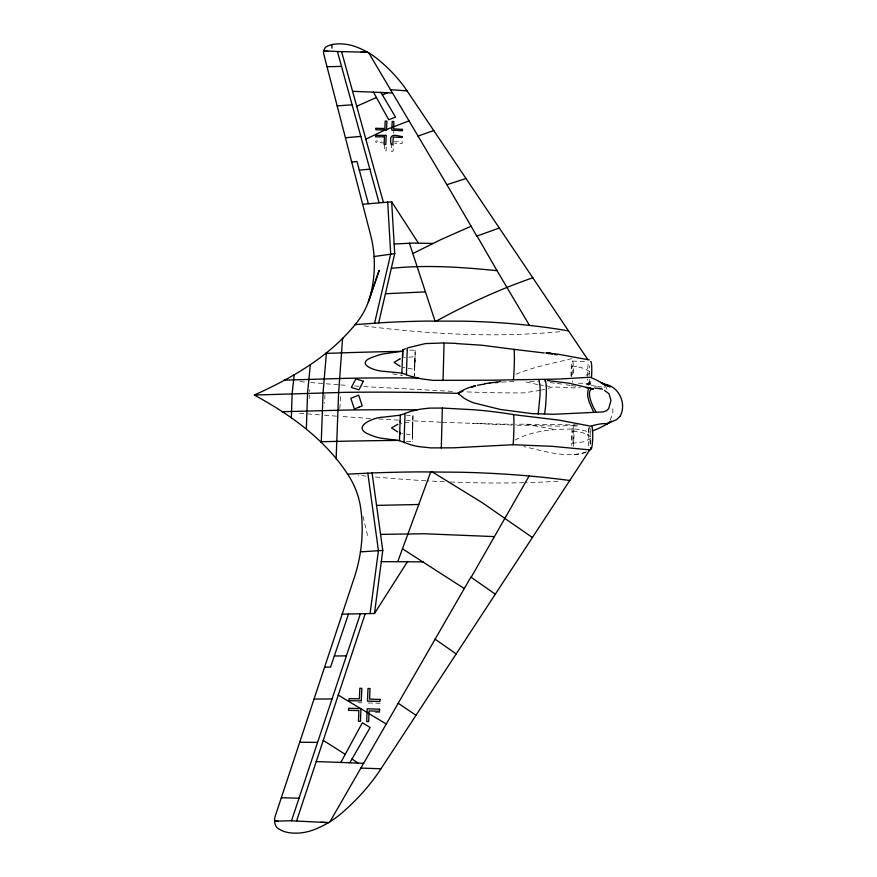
<?xml version="1.0" encoding="UTF-8"?>
<svg xmlns="http://www.w3.org/2000/svg" width="877" height="877" viewBox="0 0 877 877"><rect width="100%" height="100%" fill="white"/><g stroke="black" fill="none" stroke-linecap="round" stroke-linejoin="round"><path stroke-width="0.66" stroke-dasharray="4.38 3.29" d="M412.76 425.652L412.793 421.99L405.24 422.747M412.486 429.741L412.398 435.014L406.15 434.016M414.7 363.911L414.613 369.36L407.246 368.187M412.464 427.559L412.212 441.526L405.854 441.35M412.826 426.047L412.212 441.526M414.909 364.503L415.183 350.263L408.956 350.087M412.53 428.031L412.99 415.49L406.654 415.303M414.744 362.223L414.996 356.632L414.415 375.74L415.183 350.263M412.585 426.354L412.771 422.089M414.81 365.358L414.635 369.338M393.784 133.337L393.861 131.254M386.242 147.095L386.077 151.019L384.367 150.888L384.674 143.62M391.679 143.357L391.372 151.261L393.071 151.293L393.324 145.078M588.938 427.801L588.423 432.295A7.104 5.185 8.7 0 1 590.254 433.797M309.164 398.542L309.175 398.542A21.454 1.929 -88.3 0 0 309.296 395.034M588.445 431.912L588.423 432.295A25.258 6.863 -20.8 0 0 590.068 431.758M412.398 435.014L412.99 415.49M610.074 420.182L612.815 413.451L612.913 405.514M392.677 373.898L402.006 375.301M590.879 438.357L583.358 441.865L572.659 443.291M589.892 373.317L584.51 376.08M516.038 374.249C533.676 366.718 553.091 363.374 571.727 358.627M515.15 440.035C532.69 430.454 554.089 429.05 573.668 429.05A25.937 18.812 5 0 1 586.154 431.254L588.423 432.295L587.294 431.758M586.384 451.819C566.158 458.89 543.883 450.855 523.832 446.568M544.595 389.333L541.526 390.101M586.022 452.389L579.872 454.308L573.92 454.659M548.169 388.314L552.948 386.954L573.273 387.831A25.323 25.148 -28.6 0 0 580.826 387.009M540.32 390.353L523.657 392.907A677.976 372.55 -0.7 0 1 481.637 392.414L464.459 391.844M400.888 423.383L401.918 423.174M404.308 357.772L405.317 357.608M408.814 357.246L414.996 356.632M574.939 425.246L558.539 426.123L514.909 425.137M501.885 382.131L514.547 381.506M577.57 424.939L523.525 424.194A687.886 357.312 -0.5 0 1 515.577 424.205M394.036 141.745L402.302 141.822L402.236 143.389L394.793 143.313M380.19 703.266L367.934 702.992M379.796 712.727L373.734 712.606M529.818 381.484L538.237 381.769M384.367 142.951L375.838 142.447L375.904 140.934L381.188 141.329M361.795 702.817L358.167 702.696M572.988 425.937L579.478 426.123M572.385 361.105L585.123 361.477M578.338 383.15L590.254 383.501L588.511 385.156L587.765 383.907A6.972 6.928 -44.3 0 0 589.53 382.021M512.19 425.049L472.232 423.383M442.326 422.254L481.166 423.657A687.886 357.312 -0.5 0 0 512.924 424.194M452.357 391.372L363.911 386.604M440.988 422.199L406.413 420.543M398.421 420.116L378.436 418.965M370.434 418.461L340.254 416.422M354.637 385.946L361.258 386.417M336.538 416.158L324.534 415.26M338.237 384.74L325.181 383.72M340.704 384.926L348.016 385.474M319.458 414.865L307.652 413.922M322.593 383.512L309.603 382.427M299.474 413.253L304.922 413.692M300.142 381.627L306.895 382.197M550.241 382.635L555.985 383.293M526.112 424.183L553.124 429.182M557.323 383.457L564.382 384.488M537.689 384.597L525.652 381.846M538.982 384.773L544.453 385.617M578.776 367.014L584.751 368.724L589.947 371.782M596.426 386.308L588.511 385.156A12.716 1.458 -88.2 0 0 589.64 380.497M566.114 384.762L570.072 385.354M571.387 385.562L577.022 386.406M545.669 385.814L552.948 386.954M572.297 365.983L578.93 367.035M572.9 430.925L583.523 432.964L590.857 436.856M404.999 367.814L403.003 367.32M401.6 433.205L402.631 433.435M588.314 435.145L587.338 434.597M606.939 389.267L606.051 386.998A24.929 9.483 20 0 1 603.431 387.064M362.979 516.345L367.595 535.803M587.798 384.115L587.776 383.907A24.929 9.483 20 0 0 594.321 385.814M401.885 374.578L401.929 375.378M557.991 481.254A406.226 155.108 0.8 0 1 525.126 482.646M523.81 482.679A406.226 155.108 0.8 0 1 459.131 482.328A696.228 319.546 0.2 0 1 449.791 481.966M444.453 481.736A696.228 319.546 0.2 0 1 427.121 480.848M425.794 480.771A696.228 319.546 0.2 0 1 375.334 476.967M366.071 476.079A696.228 319.546 0.2 0 1 358.145 475.268M590.725 429.138A11.204 1.305 -88.5 0 1 590.89 431.341M590.868 439.805A11.204 1.305 -88.5 0 1 590.429 445.034M588.566 445.954A11.204 1.305 -88.5 0 1 588.423 435.42L588.599 432.668A11.204 1.305 -88.5 0 1 589.497 427.022M573.185 446.459A11.204 1.173 -88.5 0 0 573.777 428.71A11.204 1.173 -88.5 0 0 571.859 432.186L571.694 434.926A11.204 1.173 -88.5 0 0 571.793 445.472M590.122 443.806A11.204 1.315 -88.5 0 1 590.144 435.463L590.331 432.712A11.204 1.315 -88.5 0 1 590.89 428.371M309.384 389.805A21.454 1.929 -88.3 0 1 309.373 391.526M324.928 394.65A21.399 1.677 -88.3 0 1 324.687 401.622A21.377 1.666 -88.4 0 1 324.578 403.168M559.734 331.747A384.926 195.396 0.5 0 1 462.223 334.247A650.274 391.021 -0.4 0 1 361.445 325.51M339.783 408.616A21.355 1.425 -88.3 0 0 340.221 402.927A21.377 1.425 -88.3 0 0 340.495 394.222M571.64 376.781A6.095 0.625 -88.2 0 1 571.804 368.219A6.095 0.625 -88.2 0 1 572.714 367.277A6.095 0.625 -88.2 0 1 572.549 375.838M602.028 386.998A24.929 9.483 20 0 1 597.522 386.461M571.004 376.025A11.006 1.129 -88.2 0 1 572.506 361.028A11.006 1.129 -88.2 0 1 573.141 375.564M572.571 380.925A11.006 1.129 -88.2 0 1 572.264 382.295M589.519 379.412A11.006 1.261 -88.2 0 1 587.93 382.558L587.7 381.067A11.006 1.261 -88.2 0 1 587.535 378.996M587.458 376.496A11.006 1.261 -88.2 0 1 588.61 362.3M590.934 381.462A11.006 1.272 -88.2 0 1 589.629 382.613L589.399 381.122A11.006 1.272 -88.2 0 1 589.234 379.05M589.147 375.652A11.006 1.272 -88.2 0 1 589.673 365.742M587.765 383.907L586.68 384.608L587.776 383.907M573.163 441.175A6.205 0.647 -88.5 0 0 573.065 431.024A6.205 0.647 -88.5 0 0 572.111 439.125A6.205 0.647 -88.5 0 0 573.163 441.175"/><path stroke-width="1.32" d="M331.923 48.147L331.966 44.595M400.329 422.473L400.35 420.587M402.718 357.619L402.729 349.901L401.874 373.098L409.965 376.003L421.311 378.842L433.041 380.366L474.895 380.234A394.409 167.792 2.6 0 0 500.635 380.048L558.813 379.061L589.958 377.253A24.413 9.099 20.1 0 1 601.885 383.194L609.12 386.527L600.592 382.361M291.339 417.803L292.129 393.532L294.19 374.786M342.545 339.235L342.589 338.248L338.643 392.436L336.121 458.748L336.187 457.882M310.272 365.314L307.564 393.071L306.347 428.546M443.049 380.596L444.058 342.984L456.369 343.389M399.967 434.378L400.044 432.361M326.397 353.475L326.419 352.85L323.076 392.71L321.245 442.37L321.289 441.8M441.295 447.972L442.337 408.057L429.27 408.112L420.346 409.153L410.875 411.324L400.318 415.183L382.734 417.222C373.218 417.342 350.066 427.362 370.05 434.784A51.48 50.121 -41.3 0 0 379.938 438.007L399.463 440.649L410.502 444.727A84.017 77.439 -14 0 0 419.184 446.667L431.111 447.906L453.924 447.807L513.078 444.716L552.521 446.349L589.804 449.89A7.235 5.317 8.9 0 0 591.427 448.421M595.943 412.278L595.636 411.499A67.704 18.549 84 0 0 595.143 410.25C591.964 405.426 585.112 389.059 593.334 388.632M513.078 444.716L513.275 442.633A16.97 1.03 -88.4 0 0 513.944 423.81A16.97 1.03 -88.4 0 0 513.198 414.492L500.307 412.585A459.822 402.598 -0.9 0 0 474.391 409.789L442.348 408.057M342.173 614.141L374.479 613.494L382.778 550.427L372.067 472.966M370.061 613.527L378.436 550.613L367.814 473.131M513.396 379.598L513.44 379.324A16.674 0.987 -88.2 0 0 514.35 361.762A16.674 0.987 -88.2 0 0 513.9 349.342L481.901 345.231L456.259 343.565M538.237 414.021L540.013 395.363A16.027 1.261 -88.3 0 0 540.013 385.529L539.004 380.114M362.639 204.275L391.657 201.787L394.727 253.628L378.656 322.9M374.567 323.153L390.703 254.045L387.689 202.028M296.623 820.839L365.249 613.593M291.504 820.784L360.436 613.67M348.52 613.944L330.574 667.068L324.589 667.178M368.252 302.214L379.182 270.269L369.107 299.802M397.862 561.368L430.739 471.892M606.731 424.117L611.269 421.333L606.731 424.117A25.258 6.863 -20.8 0 1 593.367 430.585M405.021 413.286L404.056 442.611M340.835 762.442L362.376 722.769L370.171 727.493L349.824 762.782M620.149 416.224C627.132 403.409 618.438 385.025 603.091 384.038L610.293 386.845L601.885 383.194M529.105 475.992L471.146 577.296M494.244 536.603L424.709 533.753L380.541 534.378M587.842 359.614L405.591 88.698A172.901 150.932 -7.7 0 0 377.055 58.638A75.839 65.347 -3.6 0 0 368.724 52.883L366.948 51.864A75.839 65.347 -3.6 0 0 355.645 46.689A41.778 35.738 -2.7 0 0 336.395 43.938A22.265 18.954 -2.6 0 0 326.178 46.755A9.691 8.222 -2.8 0 0 323.777 54.188L370.522 234.685A149.43 133.425 -12 0 1 373.964 255.251L374.26 260.491A149.43 133.425 -12 0 1 369.875 297.38A84.367 76.058 -8.5 0 1 355.108 324.622C328.776 356.983 291.811 378.13 254.308 395.056C290.331 414.602 324.95 439.256 347.588 474.128A90.671 86.176 -24 0 1 360.184 504.966A162.377 152.291 -29.8 0 1 361.083 547.281L360.228 553.376A162.377 152.291 -29.8 0 1 354.297 577.537L275.214 816.202A12.497 11.829 -68.8 0 0 276.869 827.592A28.404 26.979 -68.2 0 0 288.95 832.679A52.445 50.055 -66.4 0 0 313.045 830.037A92.929 89.005 -60.4 0 0 327.669 823.119L329.982 821.716L470.872 577.11L495.319 594.211M407.619 561.423L374.479 613.494M620.149 416.235L616.52 419.699L606.873 423.734A24.72 6.577 -20.7 0 0 590.649 426.178L559.044 420.127L513.166 414.613M254.308 395.056L345.023 392.337A629.247 145.604 1.5 0 1 457.334 393.345L464.306 389.531A59.483 51.677 7.8 0 1 473.569 386.209L475.487 385.716M402.773 351.118L383.49 353.88A51.611 43.433 -14.9 0 0 373.547 356.873C353.124 363.571 375.575 371.42 384.652 371.399L401.874 373.098M412.848 253.563L440.429 239.816L471.102 226.233L476.77 236.132L499.342 228.02M365.928 139.092L383.6 130.64L408.945 120.905M436.439 320.982C467.364 304.1 499.484 289.289 532.81 277.779M356.829 106.216L376.408 97.5M604.417 390.353L608.989 393.718L610.984 400.526L608.649 408.704L606.402 410.787L603.19 411.916L553.913 414.284L532.438 413.681L500.274 409.46L473.273 402.74A58.09 56.786 15.2 0 1 464.13 398.235L458.068 393.367L463.012 391.197M471.673 387.382L475.389 385.748M399.386 359.219L394.091 362.387L400.109 366.29M466.049 178.513L446.886 184.707L368.724 52.883M417.967 136.099L433.786 130.53M382.394 94.902L387.766 92.666M402.653 349.912L405.371 348.783M397.884 424.271L391.526 427.888L397.643 431.868M399.364 359.23L400.34 358.846M408.123 347.741L425.29 343.598L443.51 342.962M417.408 409.691L410.239 409.822A655.481 144.201 1.4 0 0 345.363 410.063L281.934 411.73M477.439 385.277L484.663 384.049M374.03 256.544L394.727 253.628M484.828 383.655L500.866 381.484M488.785 383.457L489.958 383.293M337.163 105.887L352.214 104.801M345.417 137.755L360.896 136.384M351.721 162.092L356.961 161.5L368.351 203.65M385.507 293.74L425.433 291.888M359.285 170.105L369.886 169.173M391.449 268.318C426.573 264.646 461.993 267.167 497.018 270.675L529.467 325.422M327.022 66.729L341.581 66.4M495.253 382.69L497.467 382.493M360.436 551.874L382.778 550.427M355.108 324.622L381.418 322.725A342.666 108.869 1.2 0 1 426.562 321.081L463.286 321.168A255.174 85.968 1.2 0 1 526.101 325.038L534.806 326.014A255.174 85.968 1.2 0 1 568.515 330.881M394.157 244.025L413.188 243.061L432.865 243.455M376.54 505.393L418.767 504.494M347.588 474.128L374.939 472.846A354.198 82.909 1.3 0 1 421.925 471.903L460.173 472.232A264.185 65.676 1.3 0 1 525.597 475.674L534.674 476.485A264.185 65.676 1.3 0 1 569.765 480.497M284.104 380.169L347.018 378.305A651.479 152.916 1.3 0 1 411.335 377.932L418.428 378.217M325.729 353.409L350.46 352.587A890.462 190.616 0.8 0 1 400.537 351.381L401.03 351.381M381.287 561.653L423.427 561.872M320.598 441.745L345.922 441.164A904.812 161.236 1 0 1 397.193 440.418L397.698 440.418M334.312 656.007L346.338 655.864M314.032 699.046L331.955 698.969M360.688 52.313L367.573 52.225L337.25 51.524A150.395 77.932 7.5 0 0 323.723 50.877A190.156 122.868 10.8 0 0 327.801 51.315M299.715 742.26L317.485 742.38M352.686 91.318L392.348 92.951M281.309 797.796L298.98 798.169M591.701 389.136L589.278 388.204L588.379 389.114C585.77 397.27 590.681 405.119 593.784 412.343M594.639 388.007L600.252 388.654M316.126 761.587L337.996 762.332M360.885 768.077L375.992 768.603A9.515 0.888 1.7 0 1 376.376 768.614L381.013 768.778M338.182 762.343L363.615 763.33M320.993 822.231L328.48 822.626L291.263 820.784A181.144 9.592 -0.9 0 0 274.567 821.157A241.581 16.926 -0.7 0 0 277.932 821.113M402.949 90.583L390.386 89.651M547.566 380.541L568.943 383.194L590.407 388.226M403.277 90.605L407.136 90.934M552.335 353.738L545.976 352.839L558.649 354.308L589.355 359.932M513.714 349.331L544.211 352.971M554.823 354.505L557.213 354.79M590.21 388.401L593.433 388.851L585.924 387.634M546.283 352.883L552.653 353.793M547.116 353.354L549.616 353.76M599.309 388.423L602.543 389.224M338.16 695.055L386.231 724.007M432.208 471.892L482.284 502.707L532.416 537.546M402.455 548.805L464.229 588.522M323.164 740.298L345.231 754.352M456.215 653.935L435.014 639.125M398.18 703.211L416.038 715.314M352.006 759L358.134 763.111M458.068 393.367L459.109 394.42M418.362 243.028L391.657 201.787M446.886 184.707L471.102 226.233M380.826 92.282L395.571 117.123L388.675 119.721L373.328 91.91M497.018 270.675L477.033 236.023M409.395 243.159L435.025 320.993M341.602 51.743L383.37 202.324M337.437 51.535L379.061 202.664M399.463 440.649L400.307 415.117L400.361 415.841M407.388 349.046L407.279 348.059L406.402 374.819M329.982 821.716A92.929 89.005 -60.4 0 0 340.945 813.735A202.269 191.877 -45.1 0 0 378.941 771.881L589.804 449.89A23.021 18.976 -23.9 0 1 588.708 450.581M544.705 380.98A27.604 2.291 -88.4 0 1 545.615 380.903L546.239 385.781A15.885 1.326 -88.3 0 1 546.261 395.549L545.658 405.36A27.461 2.269 -88.3 0 1 544.387 414.262M591.58 426.474A11.204 1.315 -88.5 0 1 592.742 435.474A11.204 1.315 -88.5 0 1 591.526 448.279L591.175 448.827A11.204 1.315 -88.5 0 1 590.539 447.643M604.22 384.882A24.413 9.099 20.1 0 1 605.251 385.737M590.649 361.642A11.006 1.272 -88.2 0 1 591.69 366.016A11.006 1.272 -88.2 0 1 591.493 377M379.598 709.219L379.522 711.28L369.107 710.907L368.691 721.618L366.674 721.552L367.178 708.791L379.598 709.219M379.96 699.451L379.884 701.501L367.485 701.096L368 688.467L369.995 688.522L369.568 699.101L379.96 699.451M358.66 715.862L358.441 721.289L360.447 721.354L360.973 708.605L348.586 708.298L348.487 710.337L358.89 710.611L358.66 715.862M361.335 699.857L361.291 700.92L348.936 700.657L349.035 698.629L359.384 698.837L359.833 688.281L361.828 688.324L361.335 699.857M402.17 136.637L402.137 137.481L393.214 137.042L392.874 144.573L391.153 144.497C388.599 132.635 395.034 135.157 402.17 136.637M402.477 129.379L402.422 130.772L391.8 130.18L392.205 121.41L393.916 121.508L393.587 128.831L402.477 129.379M384.455 136.834L384.093 144.453L385.814 144.42L386.231 135.376L375.619 135.354L375.542 136.823L384.455 136.834M375.948 128.327L375.882 129.807L386.494 129.982L386.91 121.147L385.2 121.07L384.85 128.502L375.948 128.327M363.385 381.221L358.934 389.848L351.37 387.47L355.843 378.908L363.385 381.221M358.956 407.18L354.352 409.033L350.822 398.29L358.682 395.187L362.223 405.887L358.956 407.18"/></g></svg>
